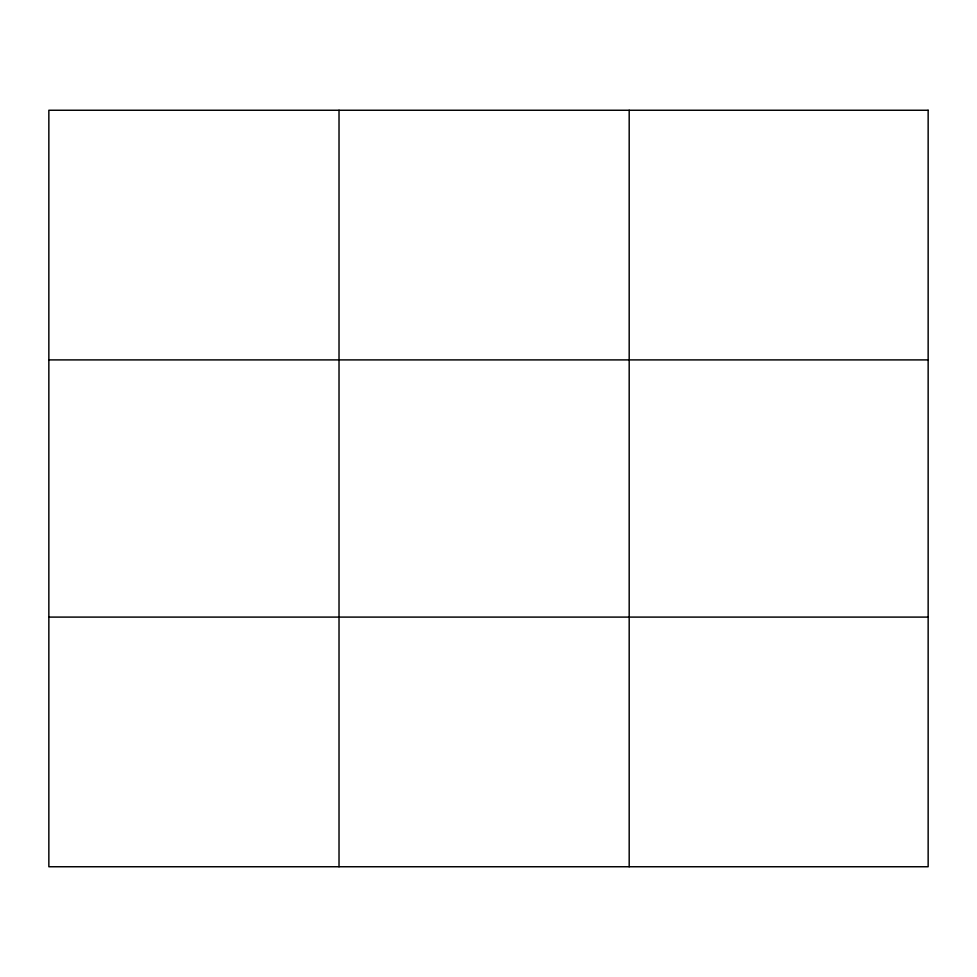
<?xml version="1.0" encoding="UTF-8"?>
<svg xmlns="http://www.w3.org/2000/svg" width="977" height="977" viewBox="0 0 977 977"><rect width="100%" height="100%" fill="white"/><g stroke="black" fill="none" stroke-linecap="round" stroke-linejoin="round"><path stroke-width="1.47" d="M339.019 110.254L339.019 866.746M629.188 110.254L629.188 866.746M48.85 359.902L928.15 359.902M48.85 617.098L928.15 617.098M928.15 110.254L928.15 866.746L48.85 866.746L48.85 110.254L928.15 110.254"/></g></svg>
